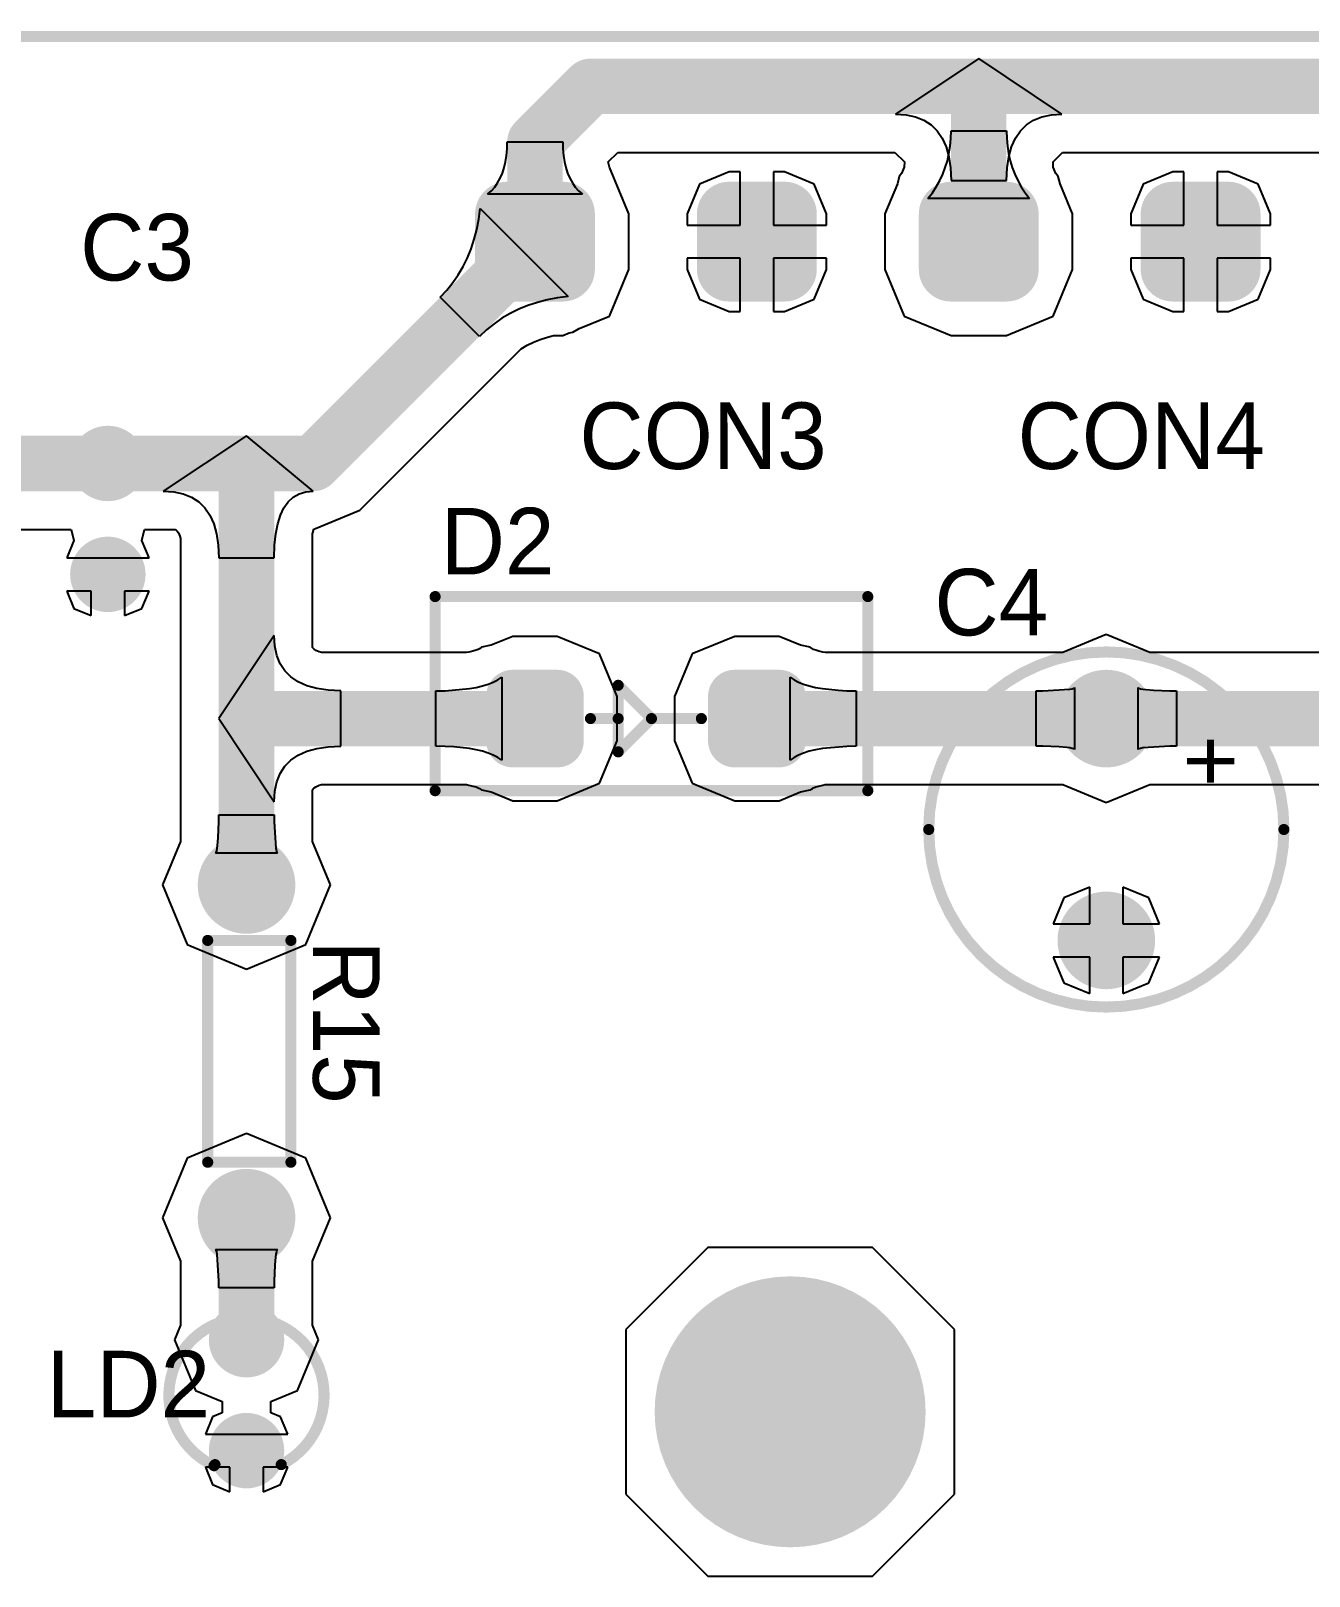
# Model space of a CAD drawing. Extents: x 0.99 to 6.92, y 0.99 to 4.95.
# Drawn here: x 3.996 to 5.148, y 3.557 to 4.95 of the extents above; entities that cross this region are included whole.
import ezdxf

# ---------------------------------------------------------------- set-up
doc = ezdxf.new("R2010")
doc.units = 0
doc.header["$MEASUREMENT"] = 0
for name, color, linetype in [('BOTTOMLAYER', 5, 'CONTINUOUS'), ('BOTTOMSOLDER', 6, 'CONTINUOUS'), ('MECHANICAL1', 6, 'CONTINUOUS'), ('MULTILAYER', 9, 'CONTINUOUS'), ('PADHOLELAYER', 156, 'CONTINUOUS'), ('TOPLAYER', 1, 'CONTINUOUS'), ('TOPOVERLAY', 2, 'CONTINUOUS'), ('TOPSOLDER', 216, 'CONTINUOUS')]:
    doc.layers.add(name, color=color, linetype=linetype)

msp = doc.modelspace()

# ---------------------------------------------------------------- linework, layer by layer
at = {"layer": 'BOTTOMLAYER'}
for p, q in [((4.85, 4.925), (4.775, 4.875)), ((4.925, 4.875), (4.85, 4.925)), ((4.85, 4.925), (4.85, 4.925)), ((4.85, 4.925), (4.85, 4.925)), ((4.85, 4.925), (4.85, 4.925)), ((4.85, 4.925), (4.85, 4.925)), ((4.85, 4.925), (4.85, 4.925)), ((4.85, 4.925), (4.85, 4.925)), ((4.85, 4.925), (4.85, 4.925)), ((4.85, 4.925), (4.85, 4.925)), ((4.85, 4.925), (4.85, 4.925)), ((4.85, 4.925), (4.85, 4.925)), ((4.775, 4.875), (4.7845, 4.8744)), ((4.7845, 4.8744), (4.793, 4.8726)), ((4.793, 4.8726), (4.8005, 4.8696)), ((4.8005, 4.8696), (4.807, 4.8654)), ((4.807, 4.8654), (4.8125, 4.86)), ((4.8875, 4.86), (4.893, 4.8654)), ((4.893, 4.8654), (4.8995, 4.8696)), ((4.8995, 4.8696), (4.907, 4.8726)), ((4.907, 4.8726), (4.9155, 4.8744)), ((4.9155, 4.8744), (4.925, 4.875)), ((4.4248, 4.8436), (4.425, 4.85)), ((4.425, 4.85), (4.475, 4.85)), ((4.475, 4.85), (4.4752, 4.8436)), ((4.8125, 4.86), (4.817, 4.8534)), ((4.817, 4.8534), (4.8205, 4.8456)), ((4.8242, 4.8461), (4.8248, 4.8529)), ((4.8248, 4.8529), (4.825, 4.86)), ((4.825, 4.86), (4.875, 4.86)), ((4.875, 4.86), (4.8752, 4.8529)), ((4.8752, 4.8529), (4.8758, 4.8461)), ((4.8795, 4.8456), (4.883, 4.8534)), ((4.883, 4.8534), (4.8875, 4.86)), ((4.4234, 4.832), (4.4243, 4.8376)), ((4.4243, 4.8376), (4.4248, 4.8436)), ((4.4752, 4.8436), (4.4757, 4.8376)), ((4.4757, 4.8376), (4.4766, 4.832)), ((4.5161, 4.8319), (4.5247, 4.8405)), ((4.5247, 4.8405), (4.7745, 4.8405)), ((4.7745, 4.8405), (4.783, 4.8319)), ((4.8205, 4.8456), (4.823, 4.8366)), ((4.8217, 4.833), (4.8231, 4.8395)), ((4.823, 4.8366), (4.8245, 4.8264)), ((4.8231, 4.8395), (4.8242, 4.8461)), ((4.8755, 4.8264), (4.877, 4.8366)), ((4.8758, 4.8461), (4.8769, 4.8395)), ((4.8769, 4.8395), (4.8783, 4.833)), ((4.877, 4.8366), (4.8795, 4.8456)), ((4.917, 4.8319), (4.9255, 4.8405)), ((4.9255, 4.8405), (5.1773, 4.8405)), ((4.4186, 4.8172), (4.4206, 4.8218)), ((4.4206, 4.8218), (4.4222, 4.8267)), ((4.4222, 4.8267), (4.4234, 4.832)), ((4.4766, 4.832), (4.4778, 4.8267)), ((4.4778, 4.8267), (4.4794, 4.8218)), ((4.4794, 4.8218), (4.4814, 4.8172)), ((4.5171, 4.8271), (4.5161, 4.8319)), ((4.5345, 4.785), (4.5171, 4.8271)), ((4.625, 4.8229), (4.5982, 4.8118)), ((4.635, 4.8229), (4.625, 4.8229)), ((4.635, 4.775), (4.635, 4.8229)), ((4.675, 4.8229), (4.665, 4.8229)), ((4.665, 4.8229), (4.665, 4.775)), ((4.7018, 4.8118), (4.675, 4.8229)), ((4.7805, 4.8214), (4.7784, 4.8186)), ((4.7829, 4.8271), (4.7805, 4.8214)), ((4.783, 4.8319), (4.7829, 4.8271)), ((4.8148, 4.815), (4.8175, 4.8208)), ((4.8175, 4.8208), (4.8198, 4.8268)), ((4.8198, 4.8268), (4.8217, 4.833)), ((4.8245, 4.8264), (4.825, 4.815)), ((4.875, 4.815), (4.8755, 4.8264)), ((4.8783, 4.833), (4.8802, 4.8268)), ((4.8802, 4.8268), (4.8825, 4.8208)), ((4.8825, 4.8208), (4.8852, 4.815)), ((4.9171, 4.8271), (4.917, 4.8319)), ((4.9195, 4.8214), (4.9171, 4.8271)), ((4.9216, 4.8186), (4.9195, 4.8214)), ((5.025, 4.8229), (4.9982, 4.8118)), ((5.035, 4.8229), (5.025, 4.8229)), ((5.035, 4.775), (5.035, 4.8229)), ((5.075, 4.8229), (5.065, 4.8229)), ((5.065, 4.8229), (5.065, 4.775)), ((5.1018, 4.8118), (5.075, 4.8229)), ((4.4107, 4.8058), (4.4137, 4.8092)), ((4.4137, 4.8092), (4.4163, 4.813)), ((4.4163, 4.813), (4.4186, 4.8172)), ((4.4814, 4.8172), (4.4837, 4.813)), ((4.4837, 4.813), (4.4863, 4.8092)), ((4.4863, 4.8092), (4.4893, 4.8058)), ((4.5982, 4.8118), (4.5871, 4.785)), ((4.7129, 4.785), (4.7018, 4.8118)), ((4.7767, 4.812), (4.7655, 4.785)), ((4.7784, 4.8186), (4.7767, 4.812)), ((4.8082, 4.8041), (4.8117, 4.8094)), ((4.8117, 4.8094), (4.8148, 4.815)), ((4.825, 4.815), (4.875, 4.815)), ((4.8852, 4.815), (4.8883, 4.8094)), ((4.8883, 4.8094), (4.8918, 4.8041)), ((4.9233, 4.812), (4.9216, 4.8186)), ((4.9345, 4.785), (4.9233, 4.812)), ((4.9982, 4.8118), (4.9871, 4.785)), ((5.1129, 4.785), (5.1018, 4.8118)), ((4.4073, 4.8027), (4.4107, 4.8058)), ((4.4927, 4.8027), (4.4073, 4.8027)), ((4.4893, 4.8058), (4.4927, 4.8027)), ((4.8042, 4.7989), (4.8082, 4.8041)), ((4.8958, 4.7989), (4.8042, 4.7989)), ((4.8918, 4.8041), (4.8958, 4.7989)), ((4.3975, 4.771), (4.3993, 4.7803)), ((4.3993, 4.7803), (4.4005, 4.7899)), ((4.4005, 4.7899), (4.4799, 4.7105)), ((4.5345, 4.735), (4.5345, 4.785)), ((4.5871, 4.785), (4.5871, 4.775)), ((4.7129, 4.775), (4.7129, 4.785)), ((4.7655, 4.785), (4.7655, 4.735)), ((4.9345, 4.735), (4.9345, 4.785)), ((4.9871, 4.785), (4.9871, 4.775)), ((5.1129, 4.775), (5.1129, 4.785)), ((4.3952, 4.7622), (4.3975, 4.771)), ((4.5871, 4.775), (4.635, 4.775)), ((4.665, 4.775), (4.7129, 4.775)), ((4.9871, 4.775), (5.035, 4.775)), ((5.065, 4.775), (5.1129, 4.775)), ((4.3891, 4.7455), (4.3924, 4.7536)), ((4.3924, 4.7536), (4.3952, 4.7622)), ((4.3809, 4.7302), (4.3853, 4.7377)), ((4.3853, 4.7377), (4.3891, 4.7455)), ((4.635, 4.745), (4.5871, 4.745)), ((4.5871, 4.745), (4.5871, 4.735)), ((4.635, 4.6971), (4.635, 4.745)), ((4.7129, 4.745), (4.665, 4.745)), ((4.665, 4.745), (4.665, 4.6971)), ((4.7129, 4.735), (4.7129, 4.745)), ((5.035, 4.745), (4.9871, 4.745)), ((4.9871, 4.745), (4.9871, 4.735)), ((5.035, 4.6971), (5.035, 4.745)), ((5.1129, 4.745), (5.065, 4.745)), ((5.065, 4.745), (5.065, 4.6971)), ((5.1129, 4.735), (5.1129, 4.745)), ((4.3706, 4.7164), (4.376, 4.7231)), ((4.376, 4.7231), (4.3809, 4.7302)), ((4.5171, 4.6929), (4.5345, 4.735)), ((4.5871, 4.735), (4.5982, 4.7082)), ((4.7018, 4.7082), (4.7129, 4.735)), ((4.7655, 4.735), (4.7829, 4.6929)), ((4.9171, 4.6929), (4.9345, 4.735)), ((4.9871, 4.735), (4.9982, 4.7082)), ((5.1018, 4.7082), (5.1129, 4.735)), ((4.3646, 4.71), (4.3706, 4.7164)), ((4.4, 4.6746), (4.3646, 4.71)), ((4.4703, 4.7093), (4.461, 4.7075)), ((4.4799, 4.7105), (4.4703, 4.7093)), ((4.4277, 4.6953), (4.4202, 4.6909)), ((4.4355, 4.6991), (4.4277, 4.6953)), ((4.4436, 4.7024), (4.4355, 4.6991)), ((4.4522, 4.7052), (4.4436, 4.7024)), ((4.461, 4.7075), (4.4522, 4.7052)), ((4.5982, 4.7082), (4.625, 4.6971)), ((4.625, 4.6971), (4.635, 4.6971)), ((4.665, 4.6971), (4.675, 4.6971)), ((4.675, 4.6971), (4.7018, 4.7082)), ((4.9982, 4.7082), (5.025, 4.6971)), ((5.025, 4.6971), (5.035, 4.6971)), ((5.065, 4.6971), (5.075, 4.6971)), ((5.075, 4.6971), (5.1018, 4.7082)), ((4.4131, 4.686), (4.4064, 4.6806)), ((4.4202, 4.6909), (4.4131, 4.686)), ((4.484, 4.6783), (4.4898, 4.6816)), ((4.4898, 4.6816), (4.5171, 4.6929)), ((4.7829, 4.6929), (4.825, 4.6755)), ((4.875, 4.6755), (4.9171, 4.6929)), ((4.4064, 4.6806), (4.4, 4.6746)), ((4.4431, 4.6667), (4.4488, 4.6695)), ((4.4488, 4.6695), (4.4548, 4.6719)), ((4.4548, 4.6719), (4.4613, 4.674)), ((4.4613, 4.674), (4.4668, 4.6755)), ((4.4668, 4.6755), (4.475, 4.6755)), ((4.475, 4.6755), (4.4808, 4.6779)), ((4.4808, 4.6779), (4.484, 4.6783)), ((4.825, 4.6755), (4.875, 4.6755)), ((4.2921, 4.5179), (4.4377, 4.6635)), ((4.4377, 4.6635), (4.4431, 4.6667)), ((4.19, 4.585), (4.115, 4.535)), ((4.25, 4.535), (4.19, 4.585)), ((4.19, 4.585), (4.19, 4.585)), ((4.19, 4.585), (4.19, 4.585)), ((4.19, 4.585), (4.19, 4.585)), ((4.19, 4.585), (4.19, 4.585)), ((4.19, 4.585), (4.19, 4.585)), ((4.19, 4.585), (4.19, 4.585)), ((4.19, 4.585), (4.19, 4.585)), ((4.19, 4.585), (4.19, 4.585)), ((4.19, 4.585), (4.19, 4.585)), ((4.19, 4.585), (4.19, 4.585)), ((4.115, 4.535), (4.1245, 4.5344)), ((4.1245, 4.5344), (4.133, 4.5326)), ((4.133, 4.5326), (4.1405, 4.5296)), ((4.1405, 4.5296), (4.147, 4.5254)), ((4.2276, 4.5254), (4.2321, 4.5296)), ((4.2321, 4.5296), (4.2374, 4.5326)), ((4.2374, 4.5326), (4.2434, 4.5344)), ((4.2434, 4.5344), (4.25, 4.535)), ((4.147, 4.5254), (4.1525, 4.52)), ((4.1525, 4.52), (4.157, 4.5134)), ((4.2206, 4.5134), (4.2237, 4.52)), ((4.2237, 4.52), (4.2276, 4.5254)), ((4.2523, 4.5014), (4.2921, 4.5179)), ((3.7847, 4.5005), (4.032, 4.5005)), ((4.032, 4.5005), (4.0344, 4.4906)), ((4.0956, 4.4906), (4.098, 4.5005)), ((4.098, 4.5005), (4.1258, 4.5005)), ((4.1258, 4.5005), (4.1266, 4.4999)), ((4.1266, 4.4999), (4.1275, 4.4991)), ((4.157, 4.5134), (4.1605, 4.5056)), ((4.1605, 4.5056), (4.163, 4.4966)), ((4.2164, 4.4966), (4.2181, 4.5056)), ((4.2181, 4.5056), (4.2206, 4.5134)), ((4.2497, 4.4976), (4.2507, 4.5007)), ((4.2507, 4.5007), (4.2523, 4.5014)), ((4.0344, 4.4906), (4.0279, 4.475)), ((4.1021, 4.475), (4.0956, 4.4906)), ((4.1275, 4.4991), (4.1286, 4.4975)), ((4.1286, 4.4975), (4.1299, 4.4945)), ((4.1299, 4.4945), (4.1305, 4.4924)), ((4.1305, 4.4924), (4.1305, 4.33)), ((4.163, 4.4966), (4.1645, 4.4864)), ((4.1645, 4.4864), (4.165, 4.475)), ((4.215, 4.475), (4.2153, 4.4864)), ((4.2153, 4.4864), (4.2164, 4.4966)), ((4.2495, 4.4969), (4.2497, 4.4976)), ((4.2495, 4.3942), (4.2495, 4.4969)), ((4.0279, 4.475), (4.1021, 4.475)), ((4.165, 4.475), (4.215, 4.475)), ((4.05, 4.445), (4.0279, 4.445)), ((4.0279, 4.445), (4.0344, 4.4294)), ((4.05, 4.4229), (4.05, 4.445)), ((4.1021, 4.445), (4.08, 4.445)), ((4.08, 4.445), (4.08, 4.4229)), ((4.0956, 4.4294), (4.1021, 4.445)), ((4.0344, 4.4294), (4.05, 4.4229)), ((4.08, 4.4229), (4.0956, 4.4294)), ((4.215, 4.405), (4.165, 4.33)), ((4.2156, 4.3955), (4.215, 4.405)), ((4.43, 4.4041), (4.4106, 4.3961)), ((4.47, 4.4041), (4.43, 4.4041)), ((4.5083, 4.3883), (4.47, 4.4041)), ((4.63, 4.4041), (4.5917, 4.3883)), ((4.67, 4.4041), (4.63, 4.4041)), ((4.6894, 4.3961), (4.67, 4.4041)), ((4.965, 4.4058), (4.9258, 4.3895)), ((5.0042, 4.3895), (4.965, 4.4058)), ((4.2174, 4.387), (4.2156, 4.3955)), ((4.2501, 4.3934), (4.2495, 4.3942)), ((4.2509, 4.3925), (4.2501, 4.3934)), ((4.2525, 4.3914), (4.2509, 4.3925)), ((4.2555, 4.3901), (4.2525, 4.3914)), ((4.2576, 4.3895), (4.2555, 4.3901)), ((4.3884, 4.3895), (4.2576, 4.3895)), ((4.3904, 4.3899), (4.3884, 4.3895)), ((4.3941, 4.3908), (4.3904, 4.3899)), ((4.3969, 4.3916), (4.3941, 4.3908)), ((4.3988, 4.3924), (4.3969, 4.3916)), ((4.3999, 4.393), (4.3988, 4.3924)), ((4.4019, 4.3943), (4.3999, 4.393)), ((4.4106, 4.3961), (4.4019, 4.3943)), ((4.6981, 4.3943), (4.6894, 4.3961)), ((4.7001, 4.393), (4.6981, 4.3943)), ((4.7012, 4.3924), (4.7001, 4.393)), ((4.7031, 4.3916), (4.7012, 4.3924)), ((4.7059, 4.3908), (4.7031, 4.3916)), ((4.7096, 4.3899), (4.7059, 4.3908)), ((4.7116, 4.3895), (4.7096, 4.3899)), ((4.9258, 4.3895), (4.7116, 4.3895)), ((5.2508, 4.3895), (5.0042, 4.3895)), ((4.2204, 4.3795), (4.2174, 4.387)), ((4.2246, 4.373), (4.2204, 4.3795)), ((4.5241, 4.35), (4.5083, 4.3883)), ((4.5917, 4.3883), (4.5759, 4.35)), ((4.23, 4.3675), (4.2246, 4.373)), ((4.2366, 4.363), (4.23, 4.3675)), ((4.2444, 4.3595), (4.2366, 4.363)), ((4.4027, 4.3595), (4.4079, 4.3611)), ((4.4079, 4.3611), (4.4124, 4.3629)), ((4.4124, 4.3629), (4.4165, 4.365)), ((4.4165, 4.365), (4.42, 4.3674)), ((4.42, 4.3674), (4.42, 4.2926)), ((4.68, 4.2926), (4.68, 4.3674)), ((4.68, 4.3674), (4.6835, 4.365)), ((4.6835, 4.365), (4.6876, 4.3629)), ((4.6876, 4.3629), (4.6921, 4.3611)), ((4.6921, 4.3611), (4.6973, 4.3595)), ((4.2534, 4.357), (4.2444, 4.3595)), ((4.2636, 4.3555), (4.2534, 4.357)), ((4.275, 4.355), (4.2636, 4.3555)), ((4.275, 4.305), (4.275, 4.355)), ((4.3606, 4.355), (4.369, 4.3551)), ((4.3606, 4.305), (4.3606, 4.355)), ((4.369, 4.3551), (4.3909, 4.357)), ((4.3909, 4.357), (4.3971, 4.3581)), ((4.3971, 4.3581), (4.4027, 4.3595)), ((4.5241, 4.31), (4.5241, 4.35)), ((4.5759, 4.35), (4.5759, 4.31)), ((4.6973, 4.3595), (4.7029, 4.3581)), ((4.7029, 4.3581), (4.7091, 4.357)), ((4.7091, 4.357), (4.7232, 4.3555)), ((4.7232, 4.3555), (4.731, 4.3551)), ((4.731, 4.3551), (4.7394, 4.355)), ((4.7394, 4.355), (4.7394, 4.305)), ((4.9018, 4.305), (4.9018, 4.355)), ((4.9018, 4.355), (4.9078, 4.355)), ((4.9078, 4.355), (4.9321, 4.3565)), ((4.9321, 4.3565), (4.9341, 4.3569)), ((4.9341, 4.3569), (4.9356, 4.3574)), ((4.9356, 4.3574), (4.9364, 4.358)), ((4.9364, 4.358), (4.9364, 4.302)), ((4.9936, 4.302), (4.9936, 4.358)), ((4.9936, 4.358), (4.9944, 4.3574)), ((4.9944, 4.3574), (4.9959, 4.3569)), ((4.9959, 4.3569), (4.9979, 4.3565)), ((4.9979, 4.3565), (5.0005, 4.3561)), ((5.0005, 4.3561), (5.0075, 4.3555)), ((5.0075, 4.3555), (5.0222, 4.355)), ((5.0222, 4.355), (5.0282, 4.355)), ((5.0282, 4.355), (5.0282, 4.305)), ((4.1305, 4.33), (4.1305, 4.2192)), ((4.165, 4.33), (4.165, 4.33)), ((4.165, 4.33), (4.165, 4.33)), ((4.165, 4.33), (4.165, 4.33)), ((4.165, 4.33), (4.165, 4.33)), ((4.165, 4.33), (4.165, 4.33)), ((4.165, 4.33), (4.165, 4.33)), ((4.165, 4.33), (4.165, 4.33)), ((4.165, 4.33), (4.165, 4.33)), ((4.165, 4.33), (4.165, 4.33)), ((4.165, 4.33), (4.165, 4.33)), ((4.165, 4.33), (4.215, 4.255)), ((4.2636, 4.3045), (4.275, 4.305)), ((4.369, 4.3049), (4.3606, 4.305)), ((4.3768, 4.3045), (4.369, 4.3049)), ((4.5083, 4.2717), (4.5241, 4.31)), ((4.5759, 4.31), (4.5917, 4.2717)), ((4.731, 4.3049), (4.7091, 4.303)), ((4.7394, 4.305), (4.731, 4.3049)), ((4.9078, 4.305), (4.9018, 4.305)), ((4.9225, 4.3045), (4.9078, 4.305)), ((5.0222, 4.305), (4.9979, 4.3035)), ((5.0282, 4.305), (5.0222, 4.305)), ((4.2246, 4.287), (4.23, 4.2925)), ((4.23, 4.2925), (4.2366, 4.297)), ((4.2366, 4.297), (4.2444, 4.3005)), ((4.2444, 4.3005), (4.2534, 4.303)), ((4.2534, 4.303), (4.2636, 4.3045)), ((4.3909, 4.303), (4.3768, 4.3045)), ((4.3971, 4.3019), (4.3909, 4.303)), ((4.4027, 4.3005), (4.3971, 4.3019)), ((4.4079, 4.2989), (4.4027, 4.3005)), ((4.4124, 4.2971), (4.4079, 4.2989)), ((4.4165, 4.295), (4.4124, 4.2971)), ((4.42, 4.2926), (4.4165, 4.295)), ((4.6835, 4.295), (4.68, 4.2926)), ((4.6876, 4.2971), (4.6835, 4.295)), ((4.6921, 4.2989), (4.6876, 4.2971)), ((4.6973, 4.3005), (4.6921, 4.2989)), ((4.7029, 4.3019), (4.6973, 4.3005)), ((4.7091, 4.303), (4.7029, 4.3019)), ((4.9295, 4.3039), (4.9225, 4.3045)), ((4.9321, 4.3035), (4.9295, 4.3039)), ((4.9341, 4.3031), (4.9321, 4.3035)), ((4.9356, 4.3026), (4.9341, 4.3031)), ((4.9364, 4.302), (4.9356, 4.3026)), ((4.9944, 4.3026), (4.9936, 4.302)), ((4.9959, 4.3031), (4.9944, 4.3026)), ((4.9979, 4.3035), (4.9959, 4.3031)), ((4.2174, 4.273), (4.2204, 4.2805)), ((4.2204, 4.2805), (4.2246, 4.287)), ((4.215, 4.255), (4.2156, 4.2645)), ((4.2156, 4.2645), (4.2174, 4.273)), ((4.2495, 4.2658), (4.2501, 4.2666)), ((4.2495, 4.2192), (4.2495, 4.2658)), ((4.2501, 4.2666), (4.2509, 4.2675)), ((4.2509, 4.2675), (4.2525, 4.2686)), ((4.2525, 4.2686), (4.2555, 4.2699)), ((4.2555, 4.2699), (4.2576, 4.2705)), ((4.2576, 4.2705), (4.3884, 4.2705)), ((4.3884, 4.2705), (4.3904, 4.2701)), ((4.3904, 4.2701), (4.3941, 4.2692)), ((4.3941, 4.2692), (4.3969, 4.2684)), ((4.3969, 4.2684), (4.3988, 4.2676)), ((4.3988, 4.2676), (4.3999, 4.267)), ((4.3999, 4.267), (4.4019, 4.2657)), ((4.4019, 4.2657), (4.4106, 4.2639)), ((4.4106, 4.2639), (4.43, 4.2559)), ((4.47, 4.2559), (4.5083, 4.2717)), ((4.5917, 4.2717), (4.63, 4.2559)), ((4.67, 4.2559), (4.6894, 4.2639)), ((4.6894, 4.2639), (4.6981, 4.2657)), ((4.6981, 4.2657), (4.7001, 4.267)), ((4.7001, 4.267), (4.7012, 4.2676)), ((4.7012, 4.2676), (4.7031, 4.2684)), ((4.7031, 4.2684), (4.7059, 4.2692)), ((4.7059, 4.2692), (4.7096, 4.2701)), ((4.7096, 4.2701), (4.7116, 4.2705)), ((4.7116, 4.2705), (4.9258, 4.2705)), ((4.9258, 4.2705), (4.965, 4.2542)), ((4.965, 4.2542), (5.0042, 4.2705)), ((5.0042, 4.2705), (5.2508, 4.2705)), ((4.43, 4.2559), (4.47, 4.2559)), ((4.63, 4.2559), (4.67, 4.2559)), ((4.1645, 4.2225), (4.165, 4.2372)), ((4.165, 4.2432), (4.215, 4.2432)), ((4.165, 4.2372), (4.165, 4.2432)), ((4.215, 4.2432), (4.215, 4.2372)), ((4.215, 4.2372), (4.2165, 4.2129)), ((4.1639, 4.2155), (4.1645, 4.2225)), ((4.1305, 4.2192), (4.1142, 4.18)), ((4.162, 4.2086), (4.1626, 4.2094)), ((4.218, 4.2086), (4.162, 4.2086)), ((4.1626, 4.2094), (4.1631, 4.2109)), ((4.1631, 4.2109), (4.1635, 4.2129)), ((4.1635, 4.2129), (4.1639, 4.2155)), ((4.2165, 4.2129), (4.2169, 4.2109)), ((4.2169, 4.2109), (4.2174, 4.2094)), ((4.2174, 4.2094), (4.218, 4.2086)), ((4.2658, 4.18), (4.2495, 4.2192)), ((4.1142, 4.18), (4.1364, 4.1264)), ((4.2436, 4.1264), (4.2658, 4.18)), ((4.9267, 4.1683), (4.9171, 4.145)), ((4.95, 4.1779), (4.9267, 4.1683)), ((4.95, 4.145), (4.95, 4.1779)), ((5.0033, 4.1683), (4.98, 4.1779)), ((4.98, 4.1779), (4.98, 4.145)), ((5.0129, 4.145), (5.0033, 4.1683)), ((4.9171, 4.145), (4.95, 4.145)), ((4.98, 4.145), (5.0129, 4.145)), ((4.1364, 4.1264), (4.19, 4.1042)), ((4.19, 4.1042), (4.2436, 4.1264)), ((4.95, 4.115), (4.9171, 4.115)), ((4.9171, 4.115), (4.9267, 4.0917)), ((4.95, 4.0821), (4.95, 4.115)), ((5.0129, 4.115), (4.98, 4.115)), ((4.98, 4.115), (4.98, 4.0821)), ((5.0033, 4.0917), (5.0129, 4.115)), ((4.9267, 4.0917), (4.95, 4.0821)), ((4.98, 4.0821), (5.0033, 4.0917)), ((4.19, 3.9558), (4.1364, 3.9336)), ((4.2436, 3.9336), (4.19, 3.9558)), ((4.1364, 3.9336), (4.1142, 3.88)), ((4.2658, 3.88), (4.2436, 3.9336)), ((4.1142, 3.88), (4.1305, 3.8408)), ((4.2495, 3.8408), (4.2658, 3.88)), ((4.1626, 3.8506), (4.162, 3.8514)), ((4.162, 3.8514), (4.218, 3.8514)), ((4.1631, 3.8491), (4.1626, 3.8506)), ((4.1635, 3.8471), (4.1631, 3.8491)), ((4.165, 3.8228), (4.1635, 3.8471)), ((4.2165, 3.8471), (4.2161, 3.8445)), ((4.2169, 3.8491), (4.2165, 3.8471)), ((4.2174, 3.8506), (4.2169, 3.8491)), ((4.218, 3.8514), (4.2174, 3.8506)), ((4.6059, 3.8531), (4.5319, 3.7791)), ((4.7541, 3.8531), (4.6059, 3.8531)), ((4.8281, 3.7791), (4.7541, 3.8531)), ((4.1305, 3.8408), (4.1305, 3.7831)), ((4.2155, 3.8375), (4.215, 3.8228)), ((4.2161, 3.8445), (4.2155, 3.8375)), ((4.2495, 3.7831), (4.2495, 3.8408)), ((4.165, 3.8168), (4.165, 3.8228)), ((4.215, 3.8228), (4.215, 3.8168)), ((4.215, 3.8168), (4.165, 3.8168)), ((4.1305, 3.7831), (4.1251, 3.77)), ((4.2549, 3.77), (4.2495, 3.7831)), ((4.5319, 3.7791), (4.5319, 3.6309)), ((4.8281, 3.6309), (4.8281, 3.7791)), ((4.1251, 3.77), (4.1441, 3.7241)), ((4.2359, 3.7241), (4.2549, 3.77)), ((4.1441, 3.7241), (4.168, 3.7142)), ((4.212, 3.7142), (4.2359, 3.7241)), ((4.168, 3.7142), (4.168, 3.7042)), ((4.212, 3.7042), (4.212, 3.7142)), ((4.1594, 3.7006), (4.1529, 3.685)), ((4.168, 3.7042), (4.1594, 3.7006)), ((4.2206, 3.7006), (4.212, 3.7042)), ((4.2271, 3.685), (4.2206, 3.7006)), ((4.1529, 3.685), (4.2271, 3.685)), ((4.175, 3.655), (4.1529, 3.655)), ((4.1529, 3.655), (4.1594, 3.6394)), ((4.175, 3.6329), (4.175, 3.655)), ((4.2271, 3.655), (4.205, 3.655)), ((4.205, 3.655), (4.205, 3.6329)), ((4.2206, 3.6394), (4.2271, 3.655)), ((4.1594, 3.6394), (4.175, 3.6329)), ((4.205, 3.6329), (4.2206, 3.6394)), ((4.5319, 3.6309), (4.6059, 3.5569)), ((4.7541, 3.5569), (4.8281, 3.6309)), ((4.6059, 3.5569), (4.7541, 3.5569))]:
    msp.add_line(p, q, dxfattribs=at)
for points, const_width in [([(4.45, 4.85), (4.5, 4.9)], 0.05), ([(4.5, 4.9), (4.85, 4.9)], 0.05), ([(4.85, 4.76), (4.85, 4.9)], 0.05), ([(4.85, 4.9), (5.21, 4.9)], 0.05), ([(4.45, 4.76), (4.45, 4.85)], 0.05), ([(4.25, 4.56), (4.45, 4.76)], 0.05), ([(4.85, 4.76), (4.855, 4.765)], 0.04), ([(3.715, 4.56), (4.065, 4.56)], 0.05), ([(4.065, 4.56), (4.19, 4.56)], 0.05), ([(4.19, 4.56), (4.25, 4.56)], 0.05), ([(4.19, 4.33), (4.19, 4.56)], 0.05), ([(4.19, 4.33), (4.45, 4.33)], 0.05), ([(4.19, 4.18), (4.19, 4.33)], 0.05), ([(4.65, 4.33), (4.965, 4.33)], 0.05), ([(4.965, 4.33), (5.29, 4.33)], 0.05), ([(4.19, 3.77), (4.19, 3.88)], 0.05)]:
    msp.add_lwpolyline(points, dxfattribs=dict(at, const_width=const_width))
for points, const_width in [([(4.4875, 4.9, 1), (4.5125, 4.9, 1)], 0.025), ([(4.4875, 4.9, 1), (4.5125, 4.9, 1)], 0.025), ([(4.8375, 4.9, 1), (4.8625, 4.9, 1)], 0.025), ([(4.8375, 4.9, 1), (4.8625, 4.9, 1)], 0.025), ([(4.8375, 4.9, 1), (4.8625, 4.9, 1)], 0.025), ([(4.4375, 4.85, 1), (4.4625, 4.85, 1)], 0.025), ([(4.4375, 4.85, 1), (4.4625, 4.85, 1)], 0.025), ([(4.4125, 4.785, 1), (4.4375, 4.785, 1)], 0.025), ([(4.4625, 4.785, 1), (4.4875, 4.785, 1)], 0.025), ([(4.6125, 4.785, 1), (4.6375, 4.785, 1)], 0.025), ([(4.6625, 4.785, 1), (4.6875, 4.785, 1)], 0.025), ([(4.8125, 4.785, 1), (4.8375, 4.785, 1)], 0.025), ([(4.8625, 4.785, 1), (4.8875, 4.785, 1)], 0.025), ([(5.0125, 4.785, 1), (5.0375, 4.785, 1)], 0.025), ([(5.0625, 4.785, 1), (5.0875, 4.785, 1)], 0.025), ([(4.4375, 4.76, 1), (4.4625, 4.76, 1)], 0.025), ([(4.4375, 4.76, 1), (4.4625, 4.76, 1)], 0.025), ([(4.8375, 4.76, 1), (4.8625, 4.76, 1)], 0.025), ([(4.84, 4.76, 1), (4.86, 4.76, 1)], 0.02), ([(4.845, 4.765, 1), (4.865, 4.765, 1)], 0.02), ([(4.4125, 4.735, 1), (4.4375, 4.735, 1)], 0.025), ([(4.4625, 4.735, 1), (4.4875, 4.735, 1)], 0.025), ([(4.6125, 4.735, 1), (4.6375, 4.735, 1)], 0.025), ([(4.6625, 4.735, 1), (4.6875, 4.735, 1)], 0.025), ([(4.8125, 4.735, 1), (4.8375, 4.735, 1)], 0.025), ([(4.8625, 4.735, 1), (4.8875, 4.735, 1)], 0.025), ([(5.0125, 4.735, 1), (5.0375, 4.735, 1)], 0.025), ([(5.0625, 4.735, 1), (5.0875, 4.735, 1)], 0.025), ([(4.05, 4.56, 1), (4.08, 4.56, 1)], 0.03), ([(4.0525, 4.56, 1), (4.0775, 4.56, 1)], 0.025), ([(4.0525, 4.56, 1), (4.0775, 4.56, 1)], 0.025), ([(4.1775, 4.56, 1), (4.2025, 4.56, 1)], 0.025), ([(4.1775, 4.56, 1), (4.2025, 4.56, 1)], 0.025), ([(4.1775, 4.56, 1), (4.2025, 4.56, 1)], 0.025), ([(4.2375, 4.56, 1), (4.2625, 4.56, 1)], 0.025), ([(4.2375, 4.56, 1), (4.2625, 4.56, 1)], 0.025), ([(4.05, 4.46, 1), (4.08, 4.46, 1)], 0.03), ([(4.42, 4.35, 1), (4.44, 4.35, 1)], 0.02), ([(4.46, 4.35, 1), (4.48, 4.35, 1)], 0.02), ([(4.62, 4.35, 1), (4.64, 4.35, 1)], 0.02), ([(4.66, 4.35, 1), (4.68, 4.35, 1)], 0.02), ([(4.945, 4.33, 1), (4.985, 4.33, 1)], 0.04), ([(4.1775, 4.33, 1), (4.2025, 4.33, 1)], 0.025), ([(4.1775, 4.33, 1), (4.2025, 4.33, 1)], 0.025), ([(4.1775, 4.33, 1), (4.2025, 4.33, 1)], 0.025), ([(4.4375, 4.33, 1), (4.4625, 4.33, 1)], 0.025), ([(4.6375, 4.33, 1), (4.6625, 4.33, 1)], 0.025), ([(4.9525, 4.33, 1), (4.9775, 4.33, 1)], 0.025), ([(4.9525, 4.33, 1), (4.9775, 4.33, 1)], 0.025), ([(4.42, 4.31, 1), (4.44, 4.31, 1)], 0.02), ([(4.46, 4.31, 1), (4.48, 4.31, 1)], 0.02), ([(4.62, 4.31, 1), (4.64, 4.31, 1)], 0.02), ([(4.66, 4.31, 1), (4.68, 4.31, 1)], 0.02), ([(4.17, 4.18, 1), (4.21, 4.18, 1)], 0.04), ([(4.1775, 4.18, 1), (4.2025, 4.18, 1)], 0.025), ([(4.945, 4.13, 1), (4.985, 4.13, 1)], 0.04), ([(4.17, 3.88, 1), (4.21, 3.88, 1)], 0.04), ([(4.1775, 3.88, 1), (4.2025, 3.88, 1)], 0.025), ([(4.6209, 3.705, 1), (4.7391, 3.705, 1)], 0.1181), ([(4.175, 3.77, 1), (4.205, 3.77, 1)], 0.03), ([(4.1775, 3.77, 1), (4.2025, 3.77, 1)], 0.025), ([(4.175, 3.67, 1), (4.205, 3.67, 1)], 0.03)]:
    msp.add_lwpolyline(points, format="xyb", close=True, dxfattribs=dict(at, const_width=const_width))
for points in [[(4.425, 4.71), (4.475, 4.71), (4.425, 4.81), (4.475, 4.81)], [(4.625, 4.71), (4.675, 4.71), (4.625, 4.81), (4.675, 4.81)], [(4.825, 4.71), (4.875, 4.71), (4.825, 4.81), (4.875, 4.81)], [(5.025, 4.71), (5.075, 4.71), (5.025, 4.81), (5.075, 4.81)], [(4.4, 4.735), (4.5, 4.735), (4.4, 4.785), (4.5, 4.785)], [(4.6, 4.735), (4.7, 4.735), (4.6, 4.785), (4.7, 4.785)], [(4.8, 4.735), (4.9, 4.735), (4.8, 4.785), (4.9, 4.785)], [(5, 4.735), (5.1, 4.735), (5, 4.785), (5.1, 4.785)], [(4.43, 4.29), (4.47, 4.29), (4.43, 4.37), (4.47, 4.37)], [(4.63, 4.29), (4.67, 4.29), (4.63, 4.37), (4.67, 4.37)], [(4.41, 4.31), (4.49, 4.31), (4.41, 4.35), (4.49, 4.35)], [(4.61, 4.31), (4.69, 4.31), (4.61, 4.35), (4.69, 4.35)]]:
    msp.add_solid(points, dxfattribs=at)
at = {"layer": 'BOTTOMSOLDER'}
for points, const_width in [([(4.4105, 4.785, 1), (4.4395, 4.785, 1)], 0.029), ([(4.4605, 4.785, 1), (4.4895, 4.785, 1)], 0.029), ([(4.6105, 4.785, 1), (4.6395, 4.785, 1)], 0.029), ([(4.6605, 4.785, 1), (4.6895, 4.785, 1)], 0.029), ([(4.8105, 4.785, 1), (4.8395, 4.785, 1)], 0.029), ([(4.8605, 4.785, 1), (4.8895, 4.785, 1)], 0.029), ([(5.0105, 4.785, 1), (5.0395, 4.785, 1)], 0.029), ([(5.0605, 4.785, 1), (5.0895, 4.785, 1)], 0.029), ([(4.4105, 4.735, 1), (4.4395, 4.735, 1)], 0.029), ([(4.4605, 4.735, 1), (4.4895, 4.735, 1)], 0.029), ([(4.6105, 4.735, 1), (4.6395, 4.735, 1)], 0.029), ([(4.6605, 4.735, 1), (4.6895, 4.735, 1)], 0.029), ([(4.8105, 4.735, 1), (4.8395, 4.735, 1)], 0.029), ([(4.8605, 4.735, 1), (4.8895, 4.735, 1)], 0.029), ([(5.0105, 4.735, 1), (5.0395, 4.735, 1)], 0.029), ([(5.0605, 4.735, 1), (5.0895, 4.735, 1)], 0.029), ([(4.048, 4.56, 1), (4.082, 4.56, 1)], 0.034), ([(4.048, 4.46, 1), (4.082, 4.46, 1)], 0.034), ([(4.418, 4.35, 1), (4.442, 4.35, 1)], 0.024), ([(4.458, 4.35, 1), (4.482, 4.35, 1)], 0.024), ([(4.618, 4.35, 1), (4.642, 4.35, 1)], 0.024), ([(4.658, 4.35, 1), (4.682, 4.35, 1)], 0.024), ([(4.943, 4.33, 1), (4.987, 4.33, 1)], 0.044), ([(4.418, 4.31, 1), (4.442, 4.31, 1)], 0.024), ([(4.458, 4.31, 1), (4.482, 4.31, 1)], 0.024), ([(4.618, 4.31, 1), (4.642, 4.31, 1)], 0.024), ([(4.658, 4.31, 1), (4.682, 4.31, 1)], 0.024), ([(4.168, 4.18, 1), (4.212, 4.18, 1)], 0.044), ([(4.943, 4.13, 1), (4.987, 4.13, 1)], 0.044), ([(4.168, 3.88, 1), (4.212, 3.88, 1)], 0.044), ([(4.6189, 3.705, 1), (4.7411, 3.705, 1)], 0.1221), ([(4.173, 3.77, 1), (4.207, 3.77, 1)], 0.034), ([(4.173, 3.67, 1), (4.207, 3.67, 1)], 0.034)]:
    msp.add_lwpolyline(points, format="xyb", close=True, dxfattribs=dict(at, const_width=const_width))
for points in [[(4.425, 4.706), (4.475, 4.706), (4.425, 4.814), (4.475, 4.814)], [(4.625, 4.706), (4.675, 4.706), (4.625, 4.814), (4.675, 4.814)], [(4.825, 4.706), (4.875, 4.706), (4.825, 4.814), (4.875, 4.814)], [(5.025, 4.706), (5.075, 4.706), (5.025, 4.814), (5.075, 4.814)], [(4.396, 4.735), (4.504, 4.735), (4.396, 4.785), (4.504, 4.785)], [(4.596, 4.735), (4.704, 4.735), (4.596, 4.785), (4.704, 4.785)], [(4.796, 4.735), (4.904, 4.735), (4.796, 4.785), (4.904, 4.785)], [(4.996, 4.735), (5.104, 4.735), (4.996, 4.785), (5.104, 4.785)], [(4.43, 4.286), (4.47, 4.286), (4.43, 4.374), (4.47, 4.374)], [(4.63, 4.286), (4.67, 4.286), (4.63, 4.374), (4.67, 4.374)], [(4.406, 4.31), (4.494, 4.31), (4.406, 4.35), (4.494, 4.35)], [(4.606, 4.31), (4.694, 4.31), (4.606, 4.35), (4.694, 4.35)]]:
    msp.add_solid(points, dxfattribs=at)
at = {"layer": 'MECHANICAL1', "const_width": 0.01}
msp.add_lwpolyline([(1, 4.945), (6.91, 4.945)], dxfattribs=at)
at = {"layer": 'MULTILAYER'}
for points, const_width in [([(4.4125, 4.785, 1), (4.4375, 4.785, 1)], 0.025), ([(4.4625, 4.785, 1), (4.4875, 4.785, 1)], 0.025), ([(4.6125, 4.785, 1), (4.6375, 4.785, 1)], 0.025), ([(4.6625, 4.785, 1), (4.6875, 4.785, 1)], 0.025), ([(4.8125, 4.785, 1), (4.8375, 4.785, 1)], 0.025), ([(4.8625, 4.785, 1), (4.8875, 4.785, 1)], 0.025), ([(5.0125, 4.785, 1), (5.0375, 4.785, 1)], 0.025), ([(5.0625, 4.785, 1), (5.0875, 4.785, 1)], 0.025), ([(4.4125, 4.735, 1), (4.4375, 4.735, 1)], 0.025), ([(4.4625, 4.735, 1), (4.4875, 4.735, 1)], 0.025), ([(4.6125, 4.735, 1), (4.6375, 4.735, 1)], 0.025), ([(4.6625, 4.735, 1), (4.6875, 4.735, 1)], 0.025), ([(4.8125, 4.735, 1), (4.8375, 4.735, 1)], 0.025), ([(4.8625, 4.735, 1), (4.8875, 4.735, 1)], 0.025), ([(5.0125, 4.735, 1), (5.0375, 4.735, 1)], 0.025), ([(5.0625, 4.735, 1), (5.0875, 4.735, 1)], 0.025), ([(4.05, 4.56, 1), (4.08, 4.56, 1)], 0.03), ([(4.05, 4.46, 1), (4.08, 4.46, 1)], 0.03), ([(4.42, 4.35, 1), (4.44, 4.35, 1)], 0.02), ([(4.46, 4.35, 1), (4.48, 4.35, 1)], 0.02), ([(4.62, 4.35, 1), (4.64, 4.35, 1)], 0.02), ([(4.66, 4.35, 1), (4.68, 4.35, 1)], 0.02), ([(4.945, 4.33, 1), (4.985, 4.33, 1)], 0.04), ([(4.42, 4.31, 1), (4.44, 4.31, 1)], 0.02), ([(4.46, 4.31, 1), (4.48, 4.31, 1)], 0.02), ([(4.62, 4.31, 1), (4.64, 4.31, 1)], 0.02), ([(4.66, 4.31, 1), (4.68, 4.31, 1)], 0.02), ([(4.17, 4.18, 1), (4.21, 4.18, 1)], 0.04), ([(4.945, 4.13, 1), (4.985, 4.13, 1)], 0.04), ([(4.17, 3.88, 1), (4.21, 3.88, 1)], 0.04), ([(4.6209, 3.705, 1), (4.7391, 3.705, 1)], 0.1181), ([(4.175, 3.77, 1), (4.205, 3.77, 1)], 0.03), ([(4.175, 3.67, 1), (4.205, 3.67, 1)], 0.03)]:
    msp.add_lwpolyline(points, format="xyb", close=True, dxfattribs=dict(at, const_width=const_width))
for points in [[(4.425, 4.71), (4.475, 4.71), (4.425, 4.81), (4.475, 4.81)], [(4.625, 4.71), (4.675, 4.71), (4.625, 4.81), (4.675, 4.81)], [(4.825, 4.71), (4.875, 4.71), (4.825, 4.81), (4.875, 4.81)], [(5.025, 4.71), (5.075, 4.71), (5.025, 4.81), (5.075, 4.81)], [(4.4, 4.735), (4.5, 4.735), (4.4, 4.785), (4.5, 4.785)], [(4.6, 4.735), (4.7, 4.735), (4.6, 4.785), (4.7, 4.785)], [(4.8, 4.735), (4.9, 4.735), (4.8, 4.785), (4.9, 4.785)], [(5, 4.735), (5.1, 4.735), (5, 4.785), (5.1, 4.785)], [(4.43, 4.29), (4.47, 4.29), (4.43, 4.37), (4.47, 4.37)], [(4.63, 4.29), (4.67, 4.29), (4.63, 4.37), (4.67, 4.37)], [(4.41, 4.31), (4.49, 4.31), (4.41, 4.35), (4.49, 4.35)], [(4.61, 4.31), (4.69, 4.31), (4.61, 4.35), (4.69, 4.35)]]:
    msp.add_solid(points, dxfattribs=at)
at = {"layer": 'PADHOLELAYER'}
for points, const_width in [([(4.4447, 4.76, 1), (4.4553, 4.76, 1)], 0.0105), ([(4.6448, 4.76, 1), (4.6552, 4.76, 1)], 0.0105), ([(4.8448, 4.76, 1), (4.8552, 4.76, 1)], 0.0105), ([(5.0447, 4.76, 1), (5.0553, 4.76, 1)], 0.0105), ([(4.0575, 4.56, 1), (4.0725, 4.56, 1)], 0.015), ([(4.0575, 4.46, 1), (4.0725, 4.46, 1)], 0.015), ([(4.4447, 4.33, 1), (4.4553, 4.33, 1)], 0.0105), ([(4.6448, 4.33, 1), (4.6552, 4.33, 1)], 0.0105), ([(4.9597, 4.33, 1), (4.9703, 4.33, 1)], 0.0105), ([(4.1848, 4.18, 1), (4.1952, 4.18, 1)], 0.0105), ([(4.9597, 4.13, 1), (4.9703, 4.13, 1)], 0.0105), ([(4.1848, 3.88, 1), (4.1952, 3.88, 1)], 0.0105), ([(4.1848, 3.77, 1), (4.1952, 3.77, 1)], 0.0105), ([(4.6505, 3.705, 1), (4.7095, 3.705, 1)], 0.0591), ([(4.1848, 3.67, 1), (4.1952, 3.67, 1)], 0.0105)]:
    msp.add_lwpolyline(points, format="xyb", close=True, dxfattribs=dict(at, const_width=const_width))
at = {"layer": 'TOPLAYER'}
for points, const_width in [([(4.4125, 4.785, 1), (4.4375, 4.785, 1)], 0.025), ([(4.4625, 4.785, 1), (4.4875, 4.785, 1)], 0.025), ([(4.6125, 4.785, 1), (4.6375, 4.785, 1)], 0.025), ([(4.6625, 4.785, 1), (4.6875, 4.785, 1)], 0.025), ([(4.8125, 4.785, 1), (4.8375, 4.785, 1)], 0.025), ([(4.8625, 4.785, 1), (4.8875, 4.785, 1)], 0.025), ([(5.0125, 4.785, 1), (5.0375, 4.785, 1)], 0.025), ([(5.0625, 4.785, 1), (5.0875, 4.785, 1)], 0.025), ([(4.4125, 4.735, 1), (4.4375, 4.735, 1)], 0.025), ([(4.4625, 4.735, 1), (4.4875, 4.735, 1)], 0.025), ([(4.6125, 4.735, 1), (4.6375, 4.735, 1)], 0.025), ([(4.6625, 4.735, 1), (4.6875, 4.735, 1)], 0.025), ([(4.8125, 4.735, 1), (4.8375, 4.735, 1)], 0.025), ([(4.8625, 4.735, 1), (4.8875, 4.735, 1)], 0.025), ([(5.0125, 4.735, 1), (5.0375, 4.735, 1)], 0.025), ([(5.0625, 4.735, 1), (5.0875, 4.735, 1)], 0.025), ([(4.05, 4.56, 1), (4.08, 4.56, 1)], 0.03), ([(4.05, 4.46, 1), (4.08, 4.46, 1)], 0.03), ([(4.42, 4.35, 1), (4.44, 4.35, 1)], 0.02), ([(4.46, 4.35, 1), (4.48, 4.35, 1)], 0.02), ([(4.62, 4.35, 1), (4.64, 4.35, 1)], 0.02), ([(4.66, 4.35, 1), (4.68, 4.35, 1)], 0.02), ([(4.945, 4.33, 1), (4.985, 4.33, 1)], 0.04), ([(4.42, 4.31, 1), (4.44, 4.31, 1)], 0.02), ([(4.46, 4.31, 1), (4.48, 4.31, 1)], 0.02), ([(4.62, 4.31, 1), (4.64, 4.31, 1)], 0.02), ([(4.66, 4.31, 1), (4.68, 4.31, 1)], 0.02), ([(4.17, 4.18, 1), (4.21, 4.18, 1)], 0.04), ([(4.945, 4.13, 1), (4.985, 4.13, 1)], 0.04), ([(4.17, 3.88, 1), (4.21, 3.88, 1)], 0.04), ([(4.6209, 3.705, 1), (4.7391, 3.705, 1)], 0.1181), ([(4.175, 3.77, 1), (4.205, 3.77, 1)], 0.03), ([(4.175, 3.67, 1), (4.205, 3.67, 1)], 0.03)]:
    msp.add_lwpolyline(points, format="xyb", close=True, dxfattribs=dict(at, const_width=const_width))
for points in [[(4.425, 4.71), (4.475, 4.71), (4.425, 4.81), (4.475, 4.81)], [(4.625, 4.71), (4.675, 4.71), (4.625, 4.81), (4.675, 4.81)], [(4.825, 4.71), (4.875, 4.71), (4.825, 4.81), (4.875, 4.81)], [(5.025, 4.71), (5.075, 4.71), (5.025, 4.81), (5.075, 4.81)], [(4.4, 4.735), (4.5, 4.735), (4.4, 4.785), (4.5, 4.785)], [(4.6, 4.735), (4.7, 4.735), (4.6, 4.785), (4.7, 4.785)], [(4.8, 4.735), (4.9, 4.735), (4.8, 4.785), (4.9, 4.785)], [(5, 4.735), (5.1, 4.735), (5, 4.785), (5.1, 4.785)], [(4.43, 4.29), (4.47, 4.29), (4.43, 4.37), (4.47, 4.37)], [(4.63, 4.29), (4.67, 4.29), (4.63, 4.37), (4.67, 4.37)], [(4.41, 4.31), (4.49, 4.31), (4.41, 4.35), (4.49, 4.35)], [(4.61, 4.31), (4.69, 4.31), (4.61, 4.35), (4.69, 4.35)]]:
    msp.add_solid(points, dxfattribs=at)
at = {"layer": 'TOPOVERLAY', "const_width": 0.01}
for points in [[(4.36, 4.265), (4.36, 4.44)], [(4.36, 4.44), (4.75, 4.44)], [(4.75, 4.265), (4.75, 4.44)], [(4.525, 4.36), (4.555, 4.33)], [(4.525, 4.3), (4.525, 4.36)], [(4.5, 4.33), (4.525, 4.33)], [(4.525, 4.3), (4.555, 4.33)], [(4.555, 4.33), (4.6, 4.33)], [(4.36, 4.265), (4.75, 4.265)], [(4.155, 3.93), (4.155, 4.13)], [(4.155, 4.13), (4.23, 4.13)], [(4.23, 3.93), (4.23, 4.13)], [(4.155, 3.93), (4.23, 3.93)], [(4.1607, 3.6564), (4.1616, 3.6574)], [(4.1616, 3.6574), (4.2213, 3.6574)]]:
    msp.add_lwpolyline(points, dxfattribs=at)
at = {"layer": 'TOPOVERLAY'}
for points, const_width in [([(4.3575, 4.44, 1), (4.3625, 4.44, 1)], 0.005), ([(4.3575, 4.44, 1), (4.3625, 4.44, 1)], 0.005), ([(4.7475, 4.44, 1), (4.7525, 4.44, 1)], 0.005), ([(4.7475, 4.44, 1), (4.7525, 4.44, 1)], 0.005), ([(5.1251, 4.23, 1), (4.8049, 4.23, 1)], 0.01), ([(4.5225, 4.36, 1), (4.5275, 4.36, 1)], 0.005), ([(4.5225, 4.36, 1), (4.5275, 4.36, 1)], 0.005), ([(4.4975, 4.33, 1), (4.5025, 4.33, 1)], 0.005), ([(4.5225, 4.33, 1), (4.5275, 4.33, 1)], 0.005), ([(4.5525, 4.33, 1), (4.5575, 4.33, 1)], 0.005), ([(4.5525, 4.33, 1), (4.5575, 4.33, 1)], 0.005), ([(4.5525, 4.33, 1), (4.5575, 4.33, 1)], 0.005), ([(4.5975, 4.33, 1), (4.6025, 4.33, 1)], 0.005), ([(4.5225, 4.3, 1), (4.5275, 4.3, 1)], 0.005), ([(4.5225, 4.3, 1), (4.5275, 4.3, 1)], 0.005), ([(4.3575, 4.265, 1), (4.3625, 4.265, 1)], 0.005), ([(4.3575, 4.265, 1), (4.3625, 4.265, 1)], 0.005), ([(4.7475, 4.265, 1), (4.7525, 4.265, 1)], 0.005), ([(4.7475, 4.265, 1), (4.7525, 4.265, 1)], 0.005), ([(4.8024, 4.23, 1), (4.8074, 4.23, 1)], 0.005), ([(5.1226, 4.23, 1), (5.1276, 4.23, 1)], 0.005), ([(4.1525, 4.13, 1), (4.1575, 4.13, 1)], 0.005), ([(4.1525, 4.13, 1), (4.1575, 4.13, 1)], 0.005), ([(4.2275, 4.13, 1), (4.2325, 4.13, 1)], 0.005), ([(4.2275, 4.13, 1), (4.2325, 4.13, 1)], 0.005), ([(4.1525, 3.93, 1), (4.1575, 3.93, 1)], 0.005), ([(4.1525, 3.93, 1), (4.1575, 3.93, 1)], 0.005), ([(4.2275, 3.93, 1), (4.2325, 3.93, 1)], 0.005), ([(4.2275, 3.93, 1), (4.2325, 3.93, 1)], 0.005), ([(4.1582, 3.6564, 1), (4.1632, 3.6564, 1)], 0.005), ([(4.1582, 3.6564, 1), (4.1632, 3.6564, 1)], 0.005), ([(4.1591, 3.6574, 1), (4.1641, 3.6574, 1)], 0.005), ([(4.1591, 3.6574, 1), (4.1641, 3.6574, 1)], 0.005), ([(4.2188, 3.6574, 1), (4.2238, 3.6574, 1)], 0.005), ([(4.2188, 3.6574, 1), (4.2238, 3.6574, 1)], 0.005)]:
    msp.add_lwpolyline(points, format="xyb", close=True, dxfattribs=dict(at, const_width=const_width))
at = {"layer": 'TOPOVERLAY', "const_width": 0.01}
msp.add_lwpolyline([(4.1607, 3.6564, -4.389087), (4.2213, 3.6574)], format="xyb", dxfattribs=at)
at = {"layer": 'TOPSOLDER'}
for points, const_width in [([(4.4105, 4.785, 1), (4.4395, 4.785, 1)], 0.029), ([(4.4605, 4.785, 1), (4.4895, 4.785, 1)], 0.029), ([(4.6105, 4.785, 1), (4.6395, 4.785, 1)], 0.029), ([(4.6605, 4.785, 1), (4.6895, 4.785, 1)], 0.029), ([(4.8105, 4.785, 1), (4.8395, 4.785, 1)], 0.029), ([(4.8605, 4.785, 1), (4.8895, 4.785, 1)], 0.029), ([(5.0105, 4.785, 1), (5.0395, 4.785, 1)], 0.029), ([(5.0605, 4.785, 1), (5.0895, 4.785, 1)], 0.029), ([(4.4105, 4.735, 1), (4.4395, 4.735, 1)], 0.029), ([(4.4605, 4.735, 1), (4.4895, 4.735, 1)], 0.029), ([(4.6105, 4.735, 1), (4.6395, 4.735, 1)], 0.029), ([(4.6605, 4.735, 1), (4.6895, 4.735, 1)], 0.029), ([(4.8105, 4.735, 1), (4.8395, 4.735, 1)], 0.029), ([(4.8605, 4.735, 1), (4.8895, 4.735, 1)], 0.029), ([(5.0105, 4.735, 1), (5.0395, 4.735, 1)], 0.029), ([(5.0605, 4.735, 1), (5.0895, 4.735, 1)], 0.029), ([(4.048, 4.56, 1), (4.082, 4.56, 1)], 0.034), ([(4.048, 4.46, 1), (4.082, 4.46, 1)], 0.034), ([(4.418, 4.35, 1), (4.442, 4.35, 1)], 0.024), ([(4.458, 4.35, 1), (4.482, 4.35, 1)], 0.024), ([(4.618, 4.35, 1), (4.642, 4.35, 1)], 0.024), ([(4.658, 4.35, 1), (4.682, 4.35, 1)], 0.024), ([(4.943, 4.33, 1), (4.987, 4.33, 1)], 0.044), ([(4.418, 4.31, 1), (4.442, 4.31, 1)], 0.024), ([(4.458, 4.31, 1), (4.482, 4.31, 1)], 0.024), ([(4.618, 4.31, 1), (4.642, 4.31, 1)], 0.024), ([(4.658, 4.31, 1), (4.682, 4.31, 1)], 0.024), ([(4.168, 4.18, 1), (4.212, 4.18, 1)], 0.044), ([(4.943, 4.13, 1), (4.987, 4.13, 1)], 0.044), ([(4.168, 3.88, 1), (4.212, 3.88, 1)], 0.044), ([(4.6189, 3.705, 1), (4.7411, 3.705, 1)], 0.1221), ([(4.173, 3.77, 1), (4.207, 3.77, 1)], 0.034), ([(4.173, 3.67, 1), (4.207, 3.67, 1)], 0.034)]:
    msp.add_lwpolyline(points, format="xyb", close=True, dxfattribs=dict(at, const_width=const_width))
for points in [[(4.425, 4.706), (4.475, 4.706), (4.425, 4.814), (4.475, 4.814)], [(4.625, 4.706), (4.675, 4.706), (4.625, 4.814), (4.675, 4.814)], [(4.825, 4.706), (4.875, 4.706), (4.825, 4.814), (4.875, 4.814)], [(5.025, 4.706), (5.075, 4.706), (5.025, 4.814), (5.075, 4.814)], [(4.396, 4.735), (4.504, 4.735), (4.396, 4.785), (4.504, 4.785)], [(4.596, 4.735), (4.704, 4.735), (4.596, 4.785), (4.704, 4.785)], [(4.796, 4.735), (4.904, 4.735), (4.796, 4.785), (4.904, 4.785)], [(4.996, 4.735), (5.104, 4.735), (4.996, 4.785), (5.104, 4.785)], [(4.43, 4.286), (4.47, 4.286), (4.43, 4.374), (4.47, 4.374)], [(4.63, 4.286), (4.67, 4.286), (4.63, 4.374), (4.67, 4.374)], [(4.406, 4.31), (4.494, 4.31), (4.406, 4.35), (4.494, 4.35)], [(4.606, 4.31), (4.694, 4.31), (4.606, 4.35), (4.694, 4.35)]]:
    msp.add_solid(points, dxfattribs=at)

# ---------------------------------------------------------------- texts
at = {"layer": 'TOPOVERLAY'}
for s, p in [('C3', (4.04, 4.725)), ('CON3', (4.49, 4.555)), ('CON4', (4.885, 4.555)), ('D2', (4.365, 4.46)), ('C4', (4.81, 4.405)), ('LD2', (4.01, 3.7))]:
    msp.add_text(s, height=0.06, dxfattribs=at).set_placement(p)
for s, p in [('+', (5.03, 4.315)), ('R15', (4.25, 4.13))]:
    msp.add_text(s, height=0.06, rotation=270, dxfattribs=at).set_placement(p)

doc.saveas('drawing.dxf')
